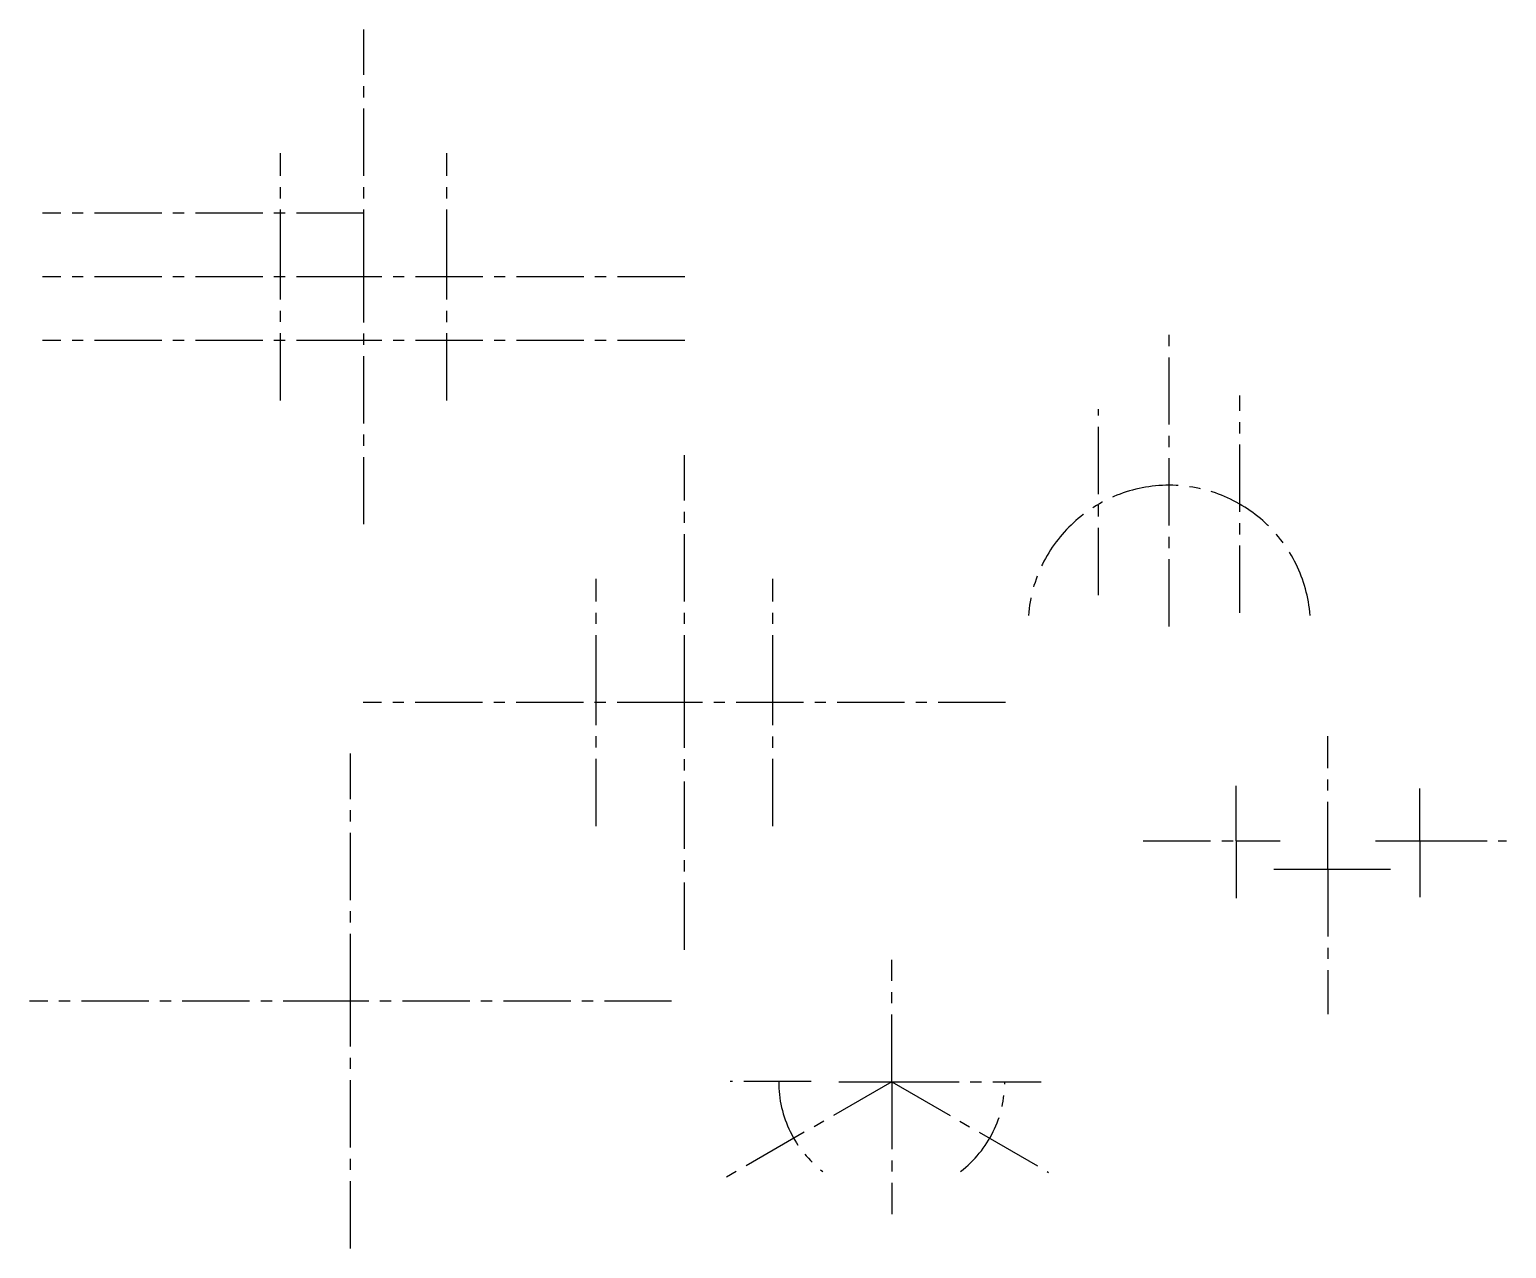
# Model space of a CAD drawing. Header units: millimetres. Extents: x 2197 to 2615, y 1518 to 1862.
import ezdxf

# ---------------------------------------------------------------- set-up
doc = ezdxf.new("R2010")
doc.units = ezdxf.units.MM
doc.linetypes.add('CENTER2', pattern=[28.575, 19.05, -3.175, 3.175, -3.175])
doc.layers.add('axis', color=3, linetype='CENTER2')

msp = doc.modelspace()

# ---------------------------------------------------------------- linework, layer by layer
at = {"layer": 'axis'}
for p, q in [((2291.43, 1792.48, -1), (2291.43, 1862.48, -1)), ((2267.93, 1792.48, -1), (2267.93, 1827.48, -1)), ((2314.93, 1792.48, -1), (2314.93, 1827.48, -1)), ((2291.43, 1810.48, -1), (2200.56, 1810.48, -1)), ((2291.43, 1792.48, -1), (2200.56, 1792.48, -1)), ((2267.93, 1757.53, -1), (2267.93, 1792.48, -1)), ((2291.43, 1722.48, -1), (2291.43, 1792.48, -1)), ((2382.3, 1792.48, -1), (2291.43, 1792.48, -1)), ((2314.93, 1757.48, -1), (2314.93, 1792.48, -1)), ((2519.44, 1693.53), (2519.44, 1777.14)), ((2291.43, 1774.48, -1), (2200.56, 1774.48, -1)), ((2382.3, 1774.48, -1), (2291.43, 1774.48, -1)), ((2382.3, 1774.48, -1), (2291.43, 1774.48, -1)), ((2539.44, 1697.41), (2539.44, 1758.93)), ((2499.44, 1702.46), (2499.44, 1755.04)), ((2382.2, 1672.06), (2382.2, 1742.06)), ((2357.2, 1672.06), (2357.2, 1707.06)), ((2407.2, 1672.06), (2407.2, 1707.06)), ((2382.2, 1672.06), (2291.33, 1672.06)), ((2357.2, 1637.11), (2357.2, 1672.06)), ((2382.2, 1602.06), (2382.2, 1672.06)), ((2473.07, 1672.06), (2382.2, 1672.06)), ((2407.2, 1637.06), (2407.2, 1672.06)), ((2564.34, 1624.91), (2564.34, 1662.5)), ((2287.73, 1587.59), (2287.73, 1657.59)), ((2538.34, 1632.91), (2538.34, 1648.44)), ((2590.34, 1632.91), (2590.34, 1647.75)), ((2512.1, 1632.91), (2538.34, 1632.91)), ((2538.34, 1632.91), (2550.84, 1632.91)), ((2538.34, 1632.91), (2538.34, 1616.7)), ((2577.84, 1632.91), (2590.34, 1632.91)), ((2590.34, 1632.91), (2614.88, 1632.91)), ((2590.34, 1632.91), (2590.34, 1616.98)), ((2549.03, 1624.91), (2564.34, 1624.91)), ((2564.34, 1624.91), (2582.05, 1624.91)), ((2564.34, 1624.91), (2564.34, 1583.87)), ((2440.89, 1564.74), (2440.89, 1599.27)), ((2287.73, 1587.59), (2196.86, 1587.59)), ((2287.73, 1517.59), (2287.73, 1587.59)), ((2378.6, 1587.59), (2287.73, 1587.59)), ((2440.89, 1564.74), (2391.46, 1536.2)), ((2418.07, 1564.81), (2395.15, 1564.81)), ((2425.89, 1564.74), (2440.89, 1564.74)), ((2440.89, 1564.74), (2483.14, 1564.74)), ((2440.89, 1564.74), (2440.89, 1527.27)), ((2440.89, 1564.74), (2485.3, 1539.1))]:
    msp.add_line(p, q, dxfattribs=at)
for centre, radius, start, end in [((2519.44, 1693.53), 40, 4.5207, 175.4793), ((2440.89, 1564.74), 32, 179.8787, 232.4348), ((2440.89, 1564.74), 32, 307.5652, 0.1213)]:
    msp.add_arc(centre, radius, start, end, dxfattribs=at)

doc.saveas('drawing.dxf')
